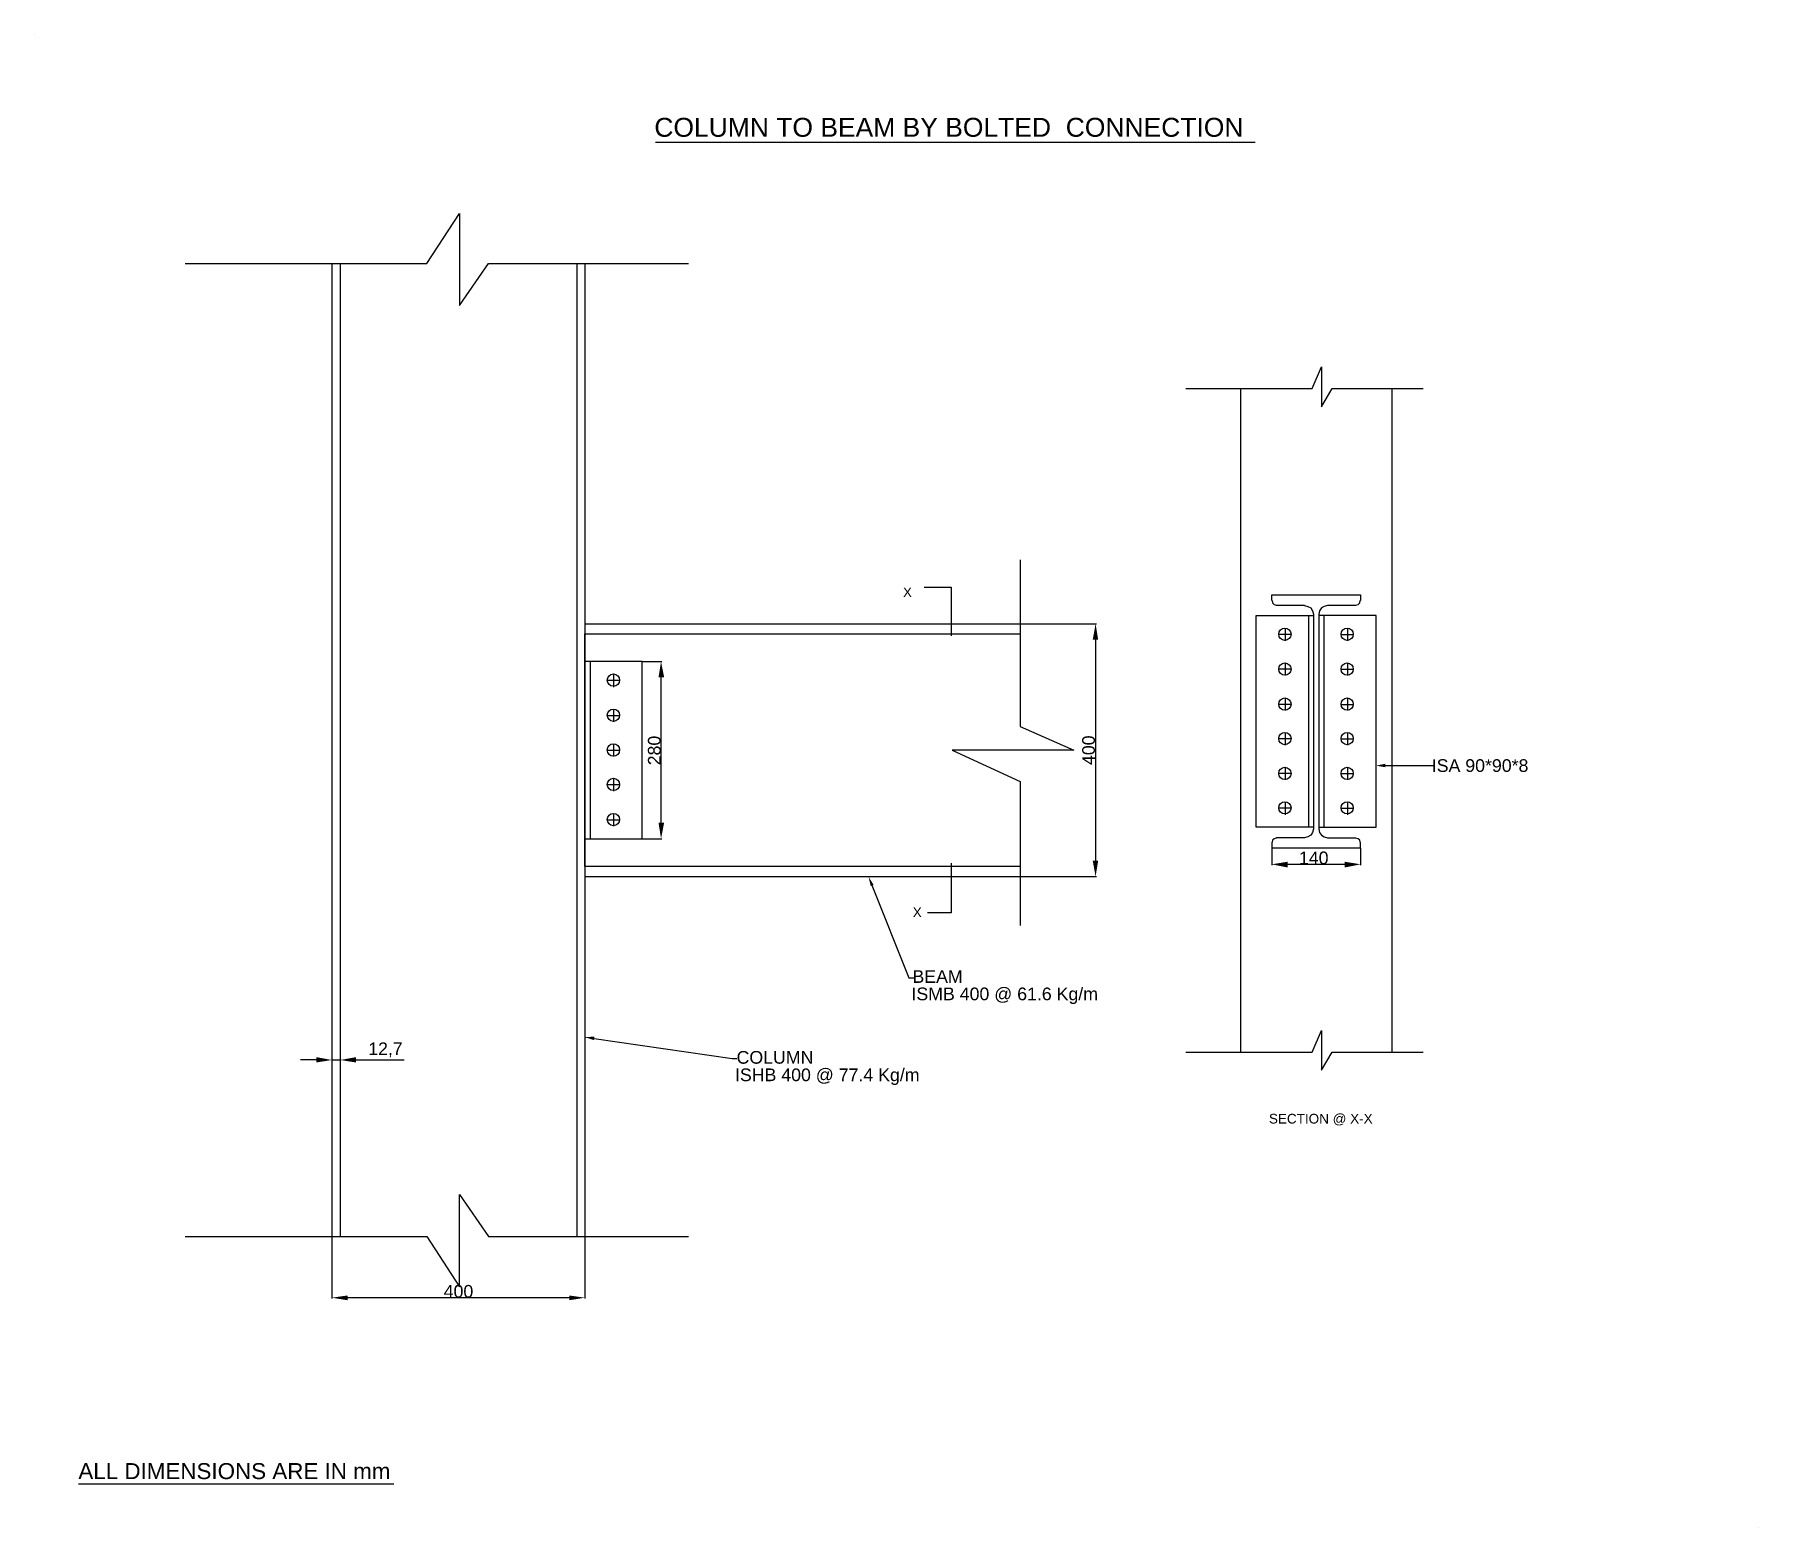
# Model space of a CAD drawing. Header units: millimetres. Extents: x 0.99 to 7.88, y 0.15 to 6.12.
import ezdxf

# ---------------------------------------------------------------- set-up
doc = ezdxf.new("R2010")
doc.units = ezdxf.units.MM
for name, color, linetype in [('PDF_PDF_Geometry', 7, 'Continuous'), ('PDF_PDF_Solid Fills', 7, 'Continuous'), ('PDF_Text', 7, 'Continuous')]:
    doc.layers.add(name, color=color, linetype=linetype)
doc.styles.add('PDF ArialMT', font='arial.ttf')

msp = doc.modelspace()

# ---------------------------------------------------------------- linework, layer by layer
at = {"layer": 'PDF_PDF_Geometry', "lineweight": 25}
for points in [[(0.9931, 6.1152), (0.9931, 6.1152)], [(3.4747, 5.6843), (5.8691, 5.6843)], [(1.5945, 5.1991), (2.5611, 5.1991), (2.6913, 5.4), (2.6913, 5.0323), (2.8075, 5.1991), (3.6061, 5.1991)], [(2.1808, 5.1991), (2.1808, 1.3111)], [(2.2149, 5.1991), (2.2149, 1.3111)], [(3.1601, 5.1991), (3.1601, 1.3111)], [(3.1916, 5.1991), (3.1916, 1.3111)], [(5.5924, 4.7), (6.0978, 4.7), (6.1344, 4.7872), (6.1344, 4.6267), (6.1774, 4.7), (6.5413, 4.7)], [(5.811, 4.7), (5.811, 2.0478)], [(6.4162, 4.7), (6.4162, 2.0478)], [(4.9303, 4.0151), (4.9303, 3.3493), (5.1451, 3.2545), (4.6599, 3.2545), (4.9303, 3.1294), (4.9303, 2.5532)], [(4.5474, 3.9065), (4.6548, 3.9065), (4.6548, 3.7119)], [(5.9361, 3.8521), (5.9361, 3.8749), (6.2911, 3.8749), (6.2911, 3.8521)], [(6.1029, 2.9462), (5.8742, 2.9462), (5.8742, 3.7928), (6.1029, 3.7928)], [(5.9373, 3.8521), (5.9386, 3.8433), (5.9462, 3.837), (5.9538, 3.8345), (6.0675, 3.8345)], [(6.0675, 3.8332), (6.0801, 3.8294), (6.0928, 3.8231), (6.0991, 3.8117), (6.1029, 3.7978), (6.1029, 2.9399), (6.0991, 2.926), (6.0928, 2.9146), (6.0801, 2.9083), (6.0675, 2.9045), (5.9538, 2.9045)], [(6.0826, 3.7928), (6.0826, 2.9462)], [(6.1585, 3.8332), (6.1458, 3.8294), (6.1344, 3.8231), (6.1269, 3.8117), (6.1243, 3.7978), (6.1243, 2.9399), (6.1269, 2.926), (6.1344, 2.9146), (6.1458, 2.9083), (6.1585, 2.9045), (6.2722, 2.9045)], [(6.1243, 2.9462), (6.353, 2.9462), (6.353, 3.7928), (6.1243, 3.7928)], [(6.1446, 3.7928), (6.1446, 2.9462)], [(6.1585, 3.8345), (6.2722, 3.8345), (6.281, 3.837), (6.2873, 3.8433), (6.2886, 3.8521)], [(3.1916, 3.7599), (4.9303, 3.7599)], [(3.1916, 3.7346), (3.1916, 2.7743)], [(4.9303, 2.7895), (3.1916, 2.7895), (3.1916, 3.7195), (4.9303, 3.7195)], [(4.9315, 3.7599), (5.2361, 3.7599)], [(5.9891, 3.741), (5.9891, 3.6917)], [(6.2381, 3.741), (6.2381, 3.6917)], [(5.2323, 3.6967), (5.2323, 2.8122)], [(6.0144, 3.7169), (5.9626, 3.7169)], [(6.2128, 3.7169), (6.2646, 3.7169)], [(3.1916, 2.9007), (3.4203, 2.9007), (3.4203, 3.6083), (3.1916, 3.6083)], [(3.2131, 3.6083), (3.2131, 2.9007)], [(3.4216, 3.6083), (3.4999, 3.6083)], [(5.9891, 3.6032), (5.9891, 3.5527)], [(6.2381, 3.6032), (6.2381, 3.5527)], [(3.2801, 3.5337), (3.3319, 3.5337)], [(3.3066, 3.5577), (3.3066, 3.5059)], [(3.4962, 2.9651), (3.4962, 3.5451)], [(6.0144, 3.578), (5.9626, 3.578)], [(6.2128, 3.578), (6.2646, 3.578)], [(5.9891, 3.4642), (5.9891, 3.4137)], [(6.2381, 3.4642), (6.2381, 3.4137)], [(3.2801, 3.3935), (3.3319, 3.3935)], [(3.3066, 3.4175), (3.3066, 3.3682)], [(6.0144, 3.4377), (5.9626, 3.4377)], [(6.2128, 3.4377), (6.2646, 3.4377)], [(5.9891, 3.3252), (5.9891, 3.2747)], [(6.2381, 3.3252), (6.2381, 3.2747)], [(3.2801, 3.2545), (3.3319, 3.2545)], [(3.3066, 3.2798), (3.3066, 3.2292)], [(6.0144, 3.3), (5.9626, 3.3)], [(6.2128, 3.3), (6.2646, 3.3)], [(5.9891, 3.1863), (5.9891, 3.1357)], [(6.2381, 3.1863), (6.2381, 3.1357)], [(6.3897, 3.1926), (6.5641, 3.1926), (6.5843, 3.1926)], [(3.2801, 3.1168), (3.3319, 3.1168)], [(3.3066, 3.1408), (3.3066, 3.0902)], [(6.0144, 3.161), (5.9626, 3.161)], [(6.2128, 3.161), (6.2646, 3.161)], [(5.9891, 3.0485), (5.9891, 2.9967)], [(6.2381, 3.0485), (6.2381, 2.9967)], [(3.2801, 2.9765), (3.3319, 2.9765)], [(3.3066, 3.0018), (3.3066, 2.9512)], [(6.0144, 3.0233), (5.9626, 3.0233)], [(6.2128, 3.0233), (6.2646, 3.0233)], [(3.4216, 2.9007), (3.4999, 2.9007)], [(5.9538, 2.9032), (5.9462, 2.9007), (5.9386, 2.8944), (5.9373, 2.8868)], [(6.2886, 2.8868), (6.2873, 2.8944), (6.281, 2.9007), (6.2722, 2.9032)], [(5.9361, 2.8868), (5.9361, 2.864), (6.2911, 2.864), (6.2911, 2.8868)], [(5.9361, 2.8628), (5.9361, 2.7946)], [(6.2911, 2.8628), (6.2911, 2.7946)], [(4.6548, 2.8034), (4.6548, 2.605), (4.5601, 2.605)], [(5.9992, 2.7983), (6.2279, 2.7983)], [(3.1916, 2.7491), (4.9303, 2.7491)], [(4.3389, 2.715), (4.4855, 2.3447), (4.5057, 2.3447)], [(4.9315, 2.7491), (5.2361, 2.7491)], [(3.2295, 2.1021), (3.7805, 2.0225), (3.7994, 2.0225)], [(5.5924, 2.0478), (6.0978, 2.0478), (6.1344, 2.1337), (6.1344, 1.9758), (6.1774, 2.0478), (6.5413, 2.0478)], [(2.1189, 2.0162), (2.0557, 2.0162)], [(2.1808, 2.0288), (2.1808, 2.0137)], [(2.1808, 2.0162), (2.2149, 2.0162)], [(2.2149, 2.0288), (2.2149, 2.0137)], [(2.2781, 2.0162), (2.4702, 2.0162)], [(1.5945, 1.3111), (2.5611, 1.3111), (2.6913, 1.109), (2.6913, 1.4779), (2.8075, 1.3111), (3.6061, 1.3111)], [(2.1808, 1.3086), (2.1808, 1.0622)], [(3.1916, 1.3086), (3.1916, 1.0622)], [(3.1297, 1.066), (2.244, 1.066)], [(1.1687, 0.3218), (2.4285, 0.3218)], [(7.8807, 0.1474), (7.8807, 0.1474)]]:
    msp.add_lwpolyline(points, dxfattribs=at)
for centre in [(5.9884, 3.7177), (6.2373, 3.7177), (5.9884, 3.5787), (6.2373, 3.5787), (3.3058, 3.5345), (5.9884, 3.4385), (6.2373, 3.4385), (3.3058, 3.3942), (5.9884, 3.3007), (6.2373, 3.3007), (3.3058, 3.2552), (5.9884, 3.1617), (6.2373, 3.1617), (3.3058, 3.1175), (5.9884, 3.024), (6.2373, 3.024), (3.3058, 2.9773)]:
    msp.add_circle(centre, 0.0246, dxfattribs=at)
at = {"layer": 'PDF_PDF_Solid Fills', "transparency": 33554559}
for points in [[(5.2209, 3.6967), (5.2424, 3.6967), (5.2323, 3.7599)], [(3.486, 3.5451), (3.5088, 3.5451), (3.4962, 3.6083)], [(6.3897, 3.1863), (6.353, 3.1926), (6.3897, 3.2002)], [(3.486, 2.9651), (3.5088, 2.9651), (3.4962, 2.9007)], [(5.2209, 2.8122), (5.2424, 2.8122), (5.2323, 2.7491)], [(5.9992, 2.8085), (5.9992, 2.7857), (5.9361, 2.7983)], [(6.2279, 2.8085), (6.2279, 2.7857), (6.2911, 2.7983)], [(4.3339, 2.7112), (4.325, 2.7491), (4.3453, 2.7162)], [(3.2283, 2.0958), (3.1916, 2.1072), (3.2295, 2.1097)], [(2.1189, 2.0276), (2.1189, 2.0061), (2.1808, 2.0162)], [(2.2781, 2.0276), (2.2781, 2.0061), (2.2149, 2.0162)], [(2.244, 1.0749), (2.244, 1.0559), (2.1808, 1.066)], [(3.1297, 1.0749), (3.1297, 1.0559), (3.1916, 1.066)]]:
    msp.add_solid(points, dxfattribs=at)

# ---------------------------------------------------------------- texts
at = {"layer": 'PDF_Text', "attachment_point": 4, "style": 'PDF ArialMT'}
for s, insert, char_height in [('COLUMN TO BEAM BY BOLTED  CONNECTION', (3.4694, 5.7435), 0.075627), ('X', (4.4626, 3.8854), 0.0386), ('ISA 90*90*8', (6.5754, 3.1926), 0.050712), ('140', (6.0446, 2.8236), 0.05071), ('X', (4.5018, 2.6066), 0.0386), ('BEAM', (4.5005, 2.3498), 0.05071), ('ISMB 400 @ 61.6 Kg/m', (4.4967, 2.2727), 0.050712), ('12,7', (2.3271, 2.0565), 0.05013), ('COLUMN', (3.798, 2.0263), 0.05071), ('ISHB 400 @ 77.4 Kg/m', (3.7916, 1.9492), 0.050712), ('SECTION @ X-X', (5.9246, 1.7777), 0.038638), ('400', (2.6279, 1.0912), 0.05071), ('ALL DIMENSIONS ARE IN mm', (1.1684, 0.3725), 0.063994)]:
    msp.add_mtext(s, dxfattribs=dict(at, insert=insert, char_height=char_height))
at = {"layer": 'PDF_Text', "char_height": 0.05071, "attachment_point": 4, "rotation": 90, "style": 'PDF ArialMT'}
for s, insert in [('280', (3.4695, 3.194)), ('400', (5.2044, 3.1952))]:
    msp.add_mtext(s, dxfattribs=dict(at, insert=insert))

doc.saveas('drawing.dxf')
